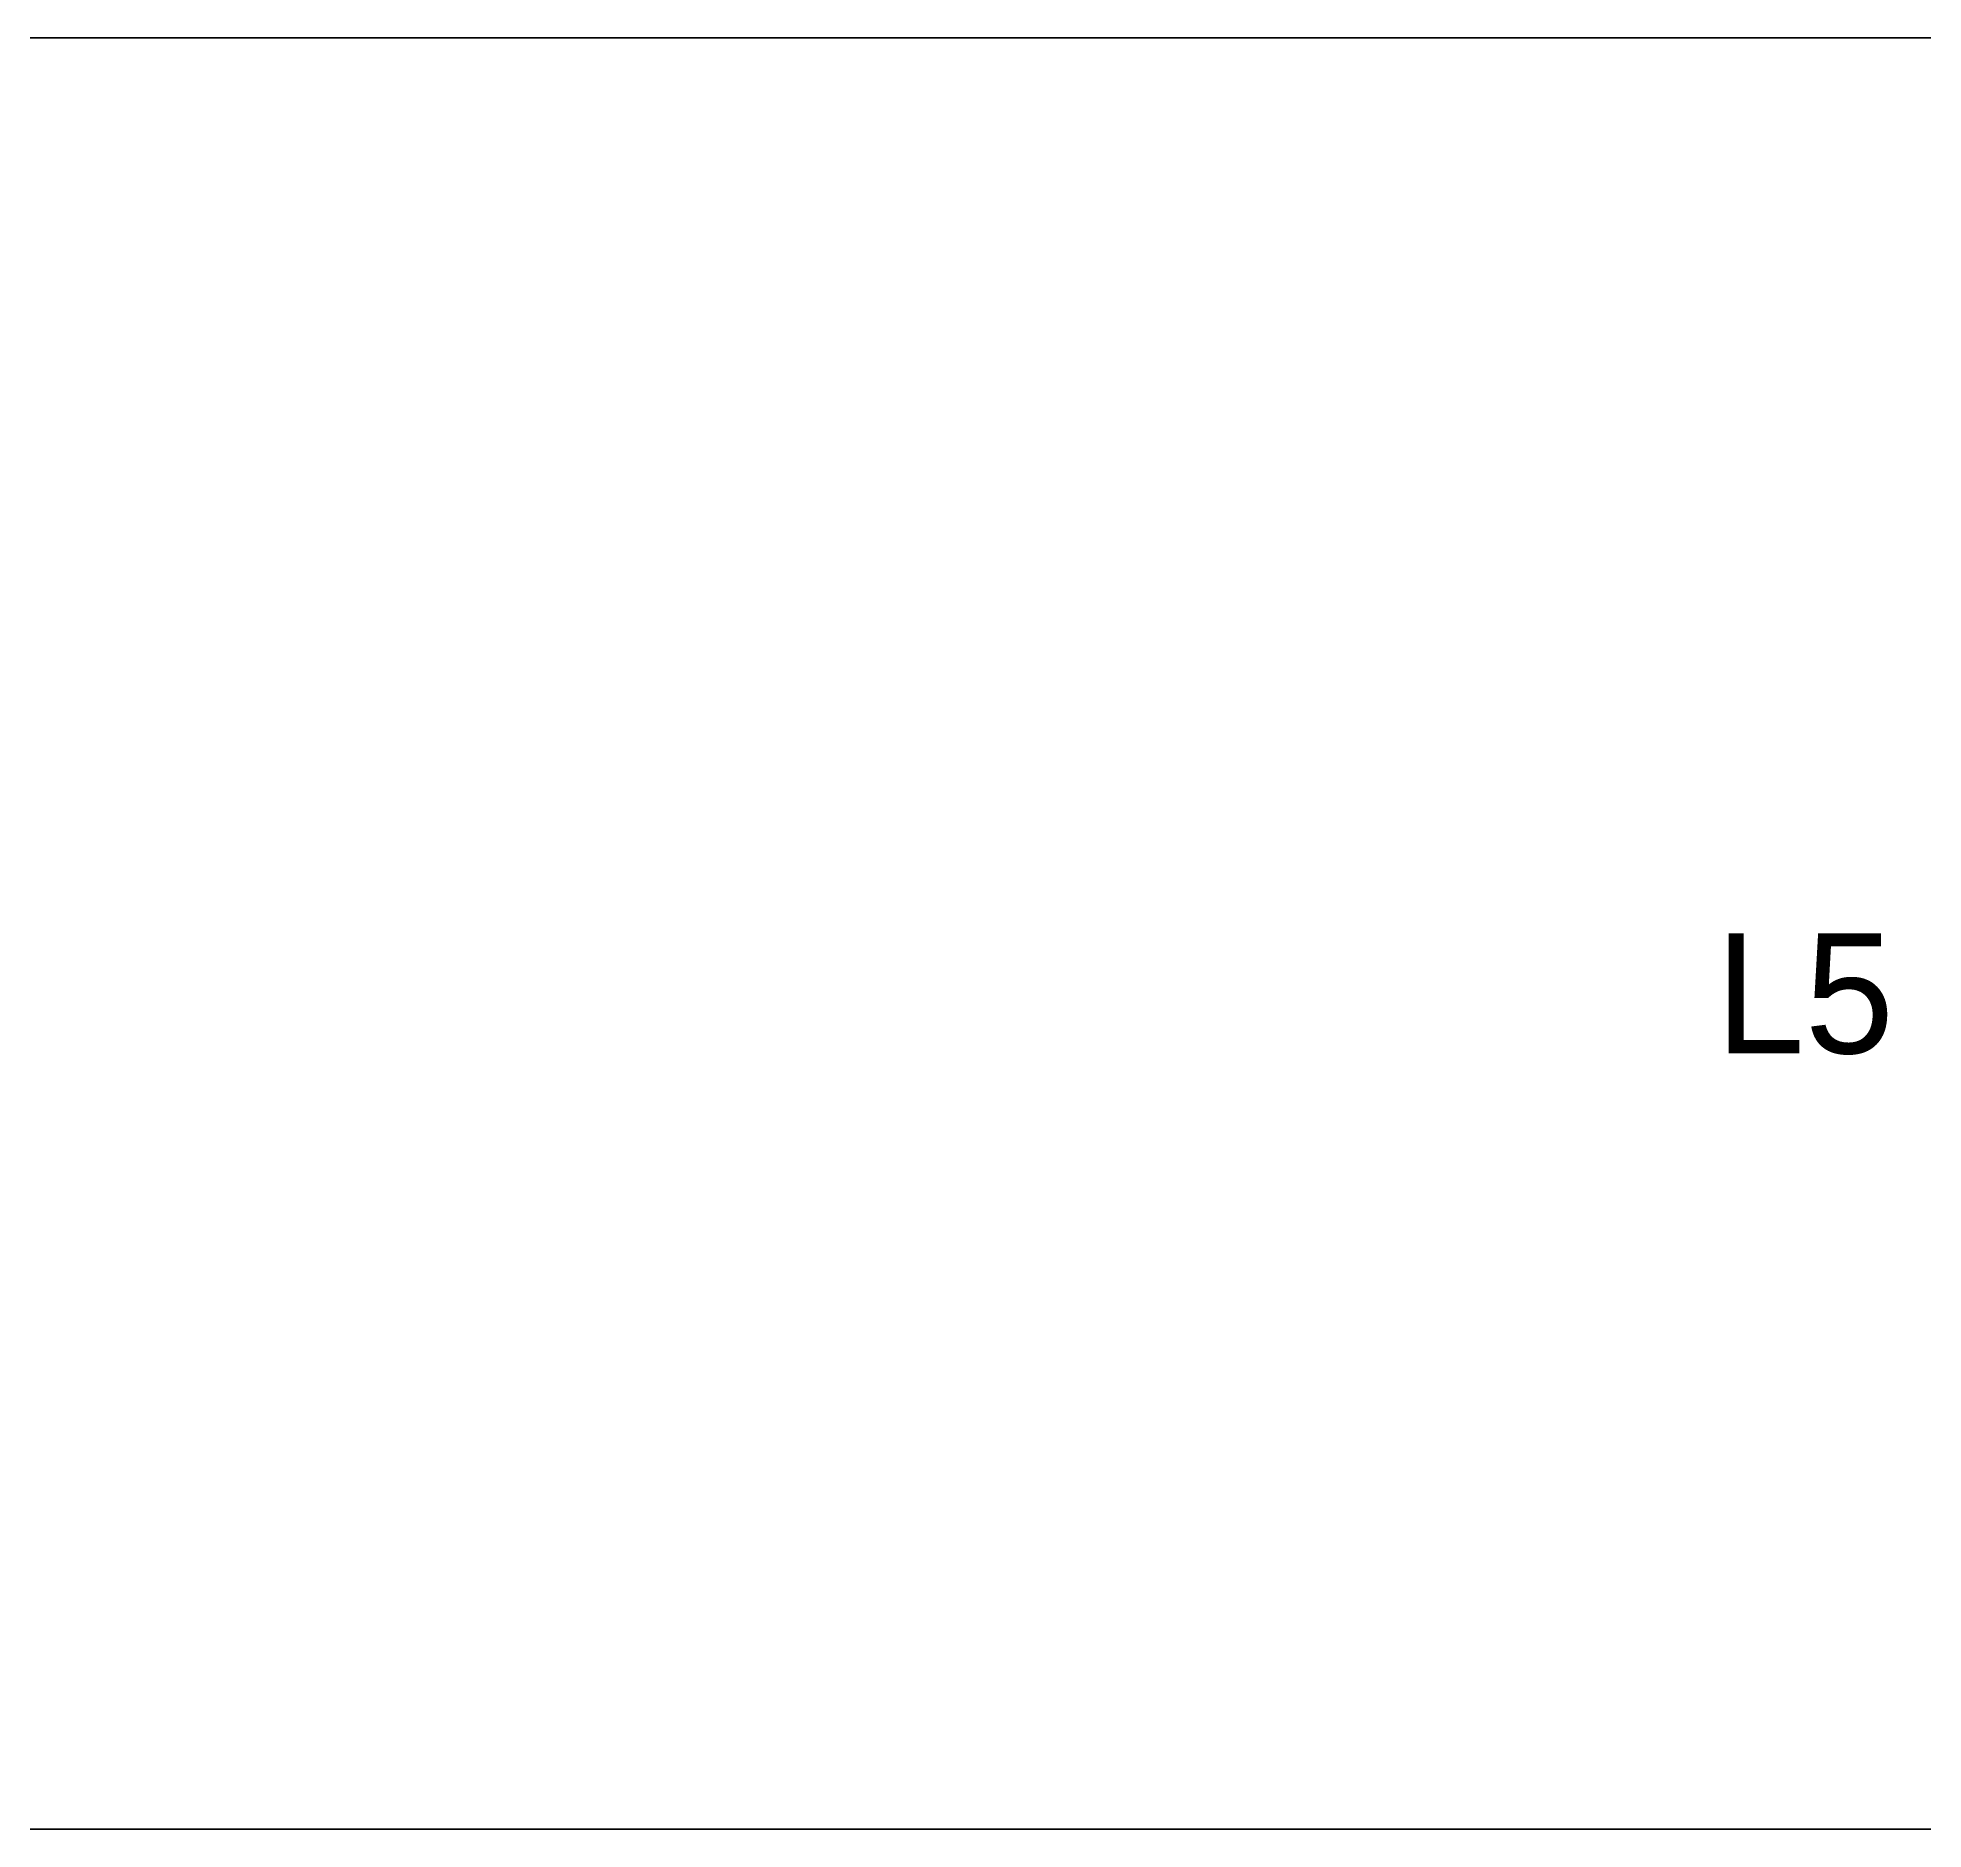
# Model space of a CAD drawing. Header units: millimetres. Extents: x 4 to 295, y -240 to -4.
# Drawn here: x 94.32 to 141.45, y -48.67 to -3.89 of the extents above; entities that cross this region are included whole.
import ezdxf

# ---------------------------------------------------------------- set-up
doc = ezdxf.new("R2010")
doc.units = ezdxf.units.MM
doc.header["$MEASUREMENT"] = 0
doc.layers.add('Layer 1', color=7, linetype='Continuous', lineweight=0)

msp = doc.modelspace()

# ---------------------------------------------------------------- linework, layer by layer
at = {"layer": 'Layer 1', "color": 18, "lineweight": 35, "true_color": 0x000000}
msp.add_open_spline([(4.269, -8.567), (4.269, -8.567), (4.295, -8.078), (4.295, -8.078), (4.295, -8.078), (4.371, -7.595), (4.371, -7.595), (4.371, -7.595), (4.498, -7.122), (4.498, -7.122), (4.498, -7.122), (4.673, -6.665), (4.673, -6.665), (4.673, -6.665), (4.895, -6.229), (4.895, -6.229), (4.895, -6.229), (5.162, -5.819), (5.162, -5.819), (5.162, -5.819), (5.47, -5.438), (5.47, -5.438), (5.47, -5.438), (5.816, -5.092), (5.816, -5.092), (5.816, -5.092), (6.197, -4.784), (6.197, -4.784), (6.197, -4.784), (6.607, -4.518), (6.607, -4.518), (6.607, -4.518), (7.043, -4.295), (7.043, -4.295), (7.043, -4.295), (7.5, -4.12), (7.5, -4.12), (7.5, -4.12), (7.973, -3.993), (7.973, -3.993), (7.973, -3.993), (8.456, -3.917), (8.456, -3.917), (8.456, -3.917), (8.945, -3.891), (8.945, -3.891), (8.945, -3.891), (155.791, -3.891), (155.791, -3.891), (155.791, -3.891), (156.28, -3.917), (156.28, -3.917), (156.28, -3.917), (156.764, -3.993), (156.764, -3.993), (156.764, -3.993), (157.236, -4.12), (157.236, -4.12), (157.236, -4.12), (157.693, -4.295), (157.693, -4.295), (157.693, -4.295), (158.129, -4.518), (158.129, -4.518), (158.129, -4.518), (158.54, -4.784), (158.54, -4.784), (158.54, -4.784), (158.92, -5.092), (158.92, -5.092), (158.92, -5.092), (159.266, -5.438), (159.266, -5.438), (159.266, -5.438), (159.574, -5.819), (159.574, -5.819), (159.574, -5.819), (159.841, -6.229), (159.841, -6.229), (159.841, -6.229), (160.063, -6.665), (160.063, -6.665), (160.063, -6.665), (160.239, -7.122), (160.239, -7.122), (160.239, -7.122), (160.365, -7.595), (160.365, -7.595), (160.365, -7.595), (160.442, -8.078), (160.442, -8.078), (160.442, -8.078), (160.467, -8.567), (160.467, -8.567), (160.467, -8.567), (160.467, -43.993), (160.467, -43.993), (160.467, -43.993), (160.442, -44.482), (160.442, -44.482), (160.442, -44.482), (160.365, -44.965), (160.365, -44.965), (160.365, -44.965), (160.239, -45.438), (160.239, -45.438), (160.239, -45.438), (160.063, -45.895), (160.063, -45.895), (160.063, -45.895), (159.841, -46.331), (159.841, -46.331), (159.841, -46.331), (159.574, -46.742), (159.574, -46.742), (159.574, -46.742), (159.266, -47.122), (159.266, -47.122), (159.266, -47.122), (158.92, -47.468), (158.92, -47.468), (158.92, -47.468), (158.54, -47.776), (158.54, -47.776), (158.54, -47.776), (158.129, -48.043), (158.129, -48.043), (158.129, -48.043), (157.693, -48.265), (157.693, -48.265), (157.693, -48.265), (157.236, -48.44), (157.236, -48.44), (157.236, -48.44), (156.764, -48.567), (156.764, -48.567), (156.764, -48.567), (156.28, -48.644), (156.28, -48.644), (156.28, -48.644), (155.791, -48.669), (155.791, -48.669), (155.791, -48.669), (8.945, -48.669), (8.945, -48.669), (8.945, -48.669), (8.456, -48.644), (8.456, -48.644), (8.456, -48.644), (7.973, -48.567), (7.973, -48.567), (7.973, -48.567), (7.5, -48.44), (7.5, -48.44), (7.5, -48.44), (7.043, -48.265), (7.043, -48.265), (7.043, -48.265), (6.607, -48.043), (6.607, -48.043), (6.607, -48.043), (6.197, -47.776), (6.197, -47.776), (6.197, -47.776), (5.816, -47.468), (5.816, -47.468), (5.816, -47.468), (5.47, -47.122), (5.47, -47.122), (5.47, -47.122), (5.162, -46.742), (5.162, -46.742), (5.162, -46.742), (4.895, -46.331), (4.895, -46.331), (4.895, -46.331), (4.673, -45.895), (4.673, -45.895), (4.673, -45.895), (4.498, -45.438), (4.498, -45.438), (4.498, -45.438), (4.371, -44.965), (4.371, -44.965), (4.371, -44.965), (4.295, -44.482), (4.295, -44.482), (4.295, -44.482), (4.269, -43.993), (4.269, -43.993), (4.269, -43.993), (4.269, -8.567), (4.269, -8.567)], degree=3, knots=[0, 0, 0, 0, 1, 1, 1, 2, 2, 2, 3, 3, 3, 4, 4, 4, 5, 5, 5, 6, 6, 6, 7, 7, 7, 8, 8, 8, 9, 9, 9, 10, 10, 10, 11, 11, 11, 12, 12, 12, 13, 13, 13, 14, 14, 14, 15, 15, 15, 16, 16, 16, 17, 17, 17, 18, 18, 18, 19, 19, 19, 20, 20, 20, 21, 21, 21, 22, 22, 22, 23, 23, 23, 24, 24, 24, 25, 25, 25, 26, 26, 26, 27, 27, 27, 28, 28, 28, 29, 29, 29, 30, 30, 30, 31, 31, 31, 32, 32, 32, 33, 33, 33, 34, 34, 34, 35, 35, 35, 36, 36, 36, 37, 37, 37, 38, 38, 38, 39, 39, 39, 40, 40, 40, 41, 41, 41, 42, 42, 42, 43, 43, 43, 44, 44, 44, 45, 45, 45, 46, 46, 46, 47, 47, 47, 48, 48, 48, 49, 49, 49, 50, 50, 50, 51, 51, 51, 52, 52, 52, 53, 53, 53, 54, 54, 54, 55, 55, 55, 56, 56, 56, 57, 57, 57, 58, 58, 58, 59, 59, 59, 60, 60, 60, 61, 61, 61, 62, 62, 62, 63, 63, 63, 64, 64, 64, 64], dxfattribs=at)

# ---------------------------------------------------------------- texts
at = {"layer": 'Layer 1', "insert": (136.258, -29.318), "char_height": 0.2, "attachment_point": 7}
msp.add_mtext('\\C240;\\c2366701;\\FMyriad Pro|b0|i0|c1;\\H2.997200;\\W1.000000;L5', dxfattribs=at)

doc.saveas('drawing.dxf')
